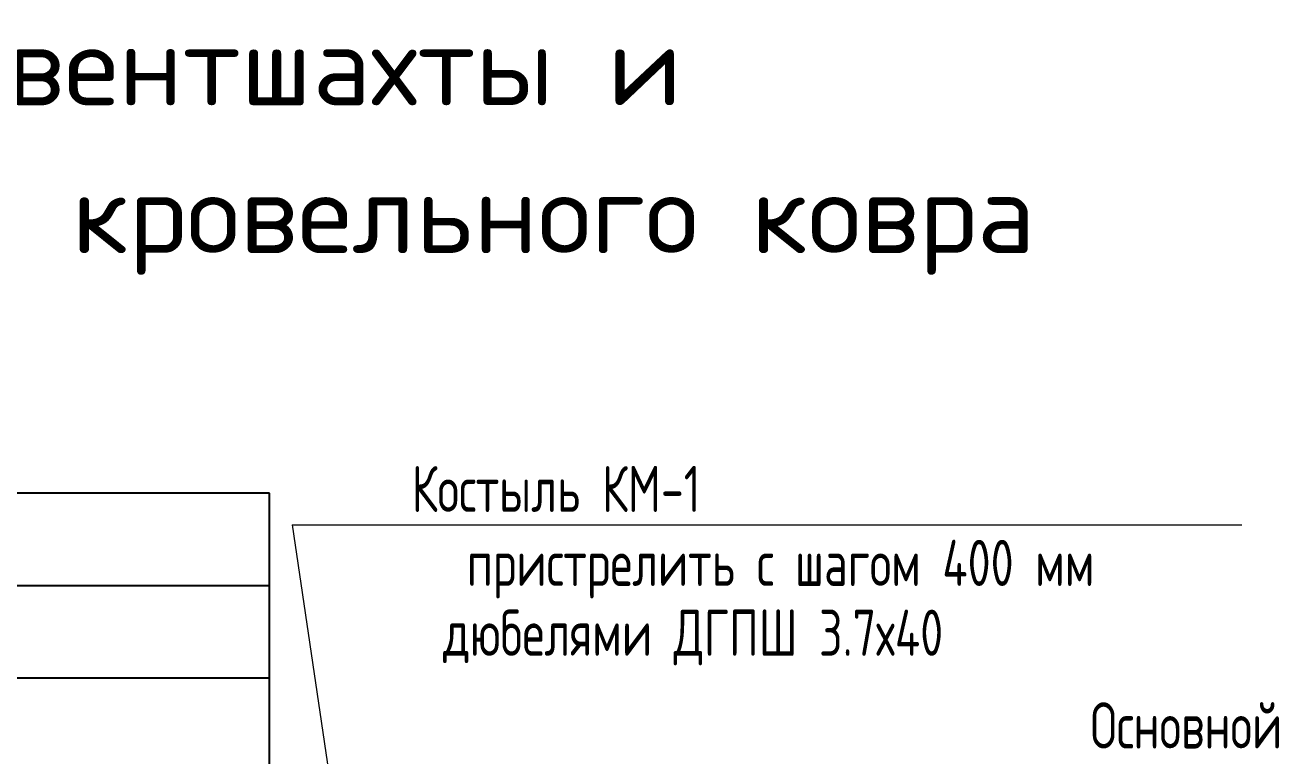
# Model space of a CAD drawing. Header units: millimetres. Extents: x 5763 to 12018931, y 39842 to 3600577.
# Drawn here: x 1831235 to 1853265, y 844098 to 856941 of the extents above; entities that cross this region are included whole.
import ezdxf
from ezdxf.enums import TextEntityAlignment as Align

# ---------------------------------------------------------------- set-up
doc = ezdxf.new("R2010")
doc.units = ezdxf.units.MM
doc.layers.add('Размеры', color=7, linetype='Continuous')
doc.styles.add('MStandart', font='romans.shx', dxfattribs={"width": 0.85, "height": 3})
doc.styles.add('ROMANS', font='romans.shx', dxfattribs={"width": 0.7, "height": 3})
doc.styles.get("Standard").update_dxf_attribs({"font": 'romans.shx', "width": 0.7, "oblique": 15, "height": 500})
doc.dimstyles.get("Standard").update_dxf_attribs({"dimtxt": 0.18, "dimasz": 0.18, "dimexe": 0.18, "dimexo": 0.0625, "dimgap": 0.09, "dimtad": 0, "dimtih": 1, "dimtoh": 1, "dimdec": 4, "dimzin": 0, "dimdsep": 46, "dimtxsty": 'Standard', "dimcen": 0.09, "dimadec": 0, "dimazin": 0, "dimtfac": 1, "dimtdec": 4, "dimtofl": 0, "dimtmove": 0, "dimatfit": 3, "dimfxl": 1, "dimtolj": 1, "dimtzin": 0, "dimarcsym": 0})

msp = doc.modelspace()

# ---------------------------------------------------------------- linework, layer by layer
at = {"color": 7, "lineweight": 18}
msp.add_lwpolyline([(1835927.83848, 848159.85828), (1852614.07491, 848159.85828), (1852614.07491, 848159.85828)], dxfattribs=at)
at = {"ltscale": 100}
for points in [[(1804296.95598, 847093.11562), (1835527.6037, 847093.11562)], [(1804296.95598, 845472.44062), (1835527.6037, 845472.44062)]]:
    msp.add_lwpolyline(points, dxfattribs=at)
at = {"layer": 'Размеры', "color": 7, "lineweight": 18}
msp.add_lwpolyline([(1835927.83848, 848159.85828), (1837468.19941, 837728.80182)], dxfattribs=at)

# ---------------------------------------------------------------- texts
at = {"color": 7, "lineweight": 18, "ltscale": 0.5, "style": 'MStandart'}
for s, p in [('Схема устройства вентшахты и', (1814350.15132, 855531.4726)), ('примыкания к ней кровельного ковра', (1813314.67971, 852933.02058))]:
    msp.add_text(s, height=1400, dxfattribs=at).set_placement(p)
at = {"color": 7, "lineweight": 18, "style": 'ROMANS', "width": 0.7}
for s, p in [('Костыль КМ-1', (1840566.05868, 848384.89232)), ('пристрелить с шагом 400 мм', (1844510.30521, 847084.47054)), ('дюбелями ДГПШ 3.7х40', (1842972.60466, 845857.15122)), ('Основной', (1851638.21467, 844227.69386))]:
    msp.add_text(s, height=810.3375, dxfattribs=at).set_placement(p, align=Align.CENTER)

# ---------------------------------------------------------------- leaders
at = {"ltscale": 100}
msp.add_leader([(1835527.6037, 830887.45628), (1835527.6037, 848713.79062), (1804296.95598, 848713.79062)], dimstyle='Standard', override={"dimscale": 1, "dimtad": 0}, dxfattribs=at)

doc.saveas('drawing.dxf')
